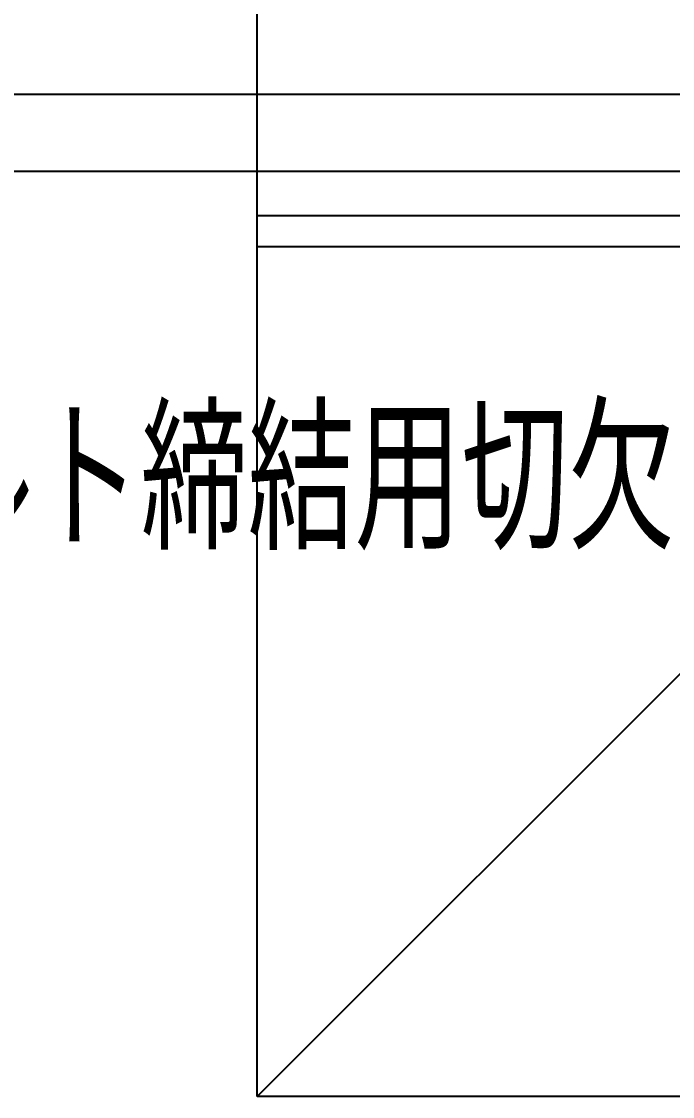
# Model space of a CAD drawing. Extents: x -668440 to 1010955, y -1678500 to 210463.
# Drawn here: x -309731 to -305510, y -903079 to -896108 of the extents above; entities that cross this region are included whole.
import ezdxf
from ezdxf.enums import TextEntityAlignment as Align

# ---------------------------------------------------------------- set-up
doc = ezdxf.new("R2010")
doc.units = 0
doc.header["$MEASUREMENT"] = 0
doc.layers.get('0').update_dxf_attribs({"color": 3, "linetype": 'CONTINUOUS'})
doc.layers.add('00_ADDL', color=253, linetype='CONTINUOUS', plot=False)
doc.layers.add('_1-B_TXT1', color=3, linetype='CONTINUOUS')
doc.layers.add('_5-6_GS-M', color=6, linetype='CONTINUOUS')
doc.styles.add('S030', font='simplex.shx', dxfattribs={"width": 0.8, "bigfont": 'extfont2.shx'})

# ---------------------------------------------------------------- blocks, each defined once
blk = doc.blocks.new('剛接合部C1Y')
at = {"layer": '00_ADDL'}
for p, q in [((-196090.09265, -393132.59222), (-197890.09265, -394932.59222)), ((-198920.09265, -394282.59222), (-196038.01678, -394282.59222)), ((-198920.09265, -394332.59222), (-196038.01678, -394332.59222))]:
    blk.add_line(p, q, dxfattribs=at)
blk.add_lwpolyline([(-197890.09265, -394932.59222), (-197890.09265, -393132.59222), (-196090.09265, -393132.59222), (-196090.09265, -394932.59222)], close=True, dxfattribs=at)
at = {"layer": '_5-6_GS-M'}
for p, q in [((-197260.13404, -394361.59222), (-197890.09265, -394361.59222)), ((-197260.13404, -394381.59222), (-197890.09265, -394381.59222))]:
    blk.add_line(p, q, dxfattribs=at)
at = {"layer": '_1-B_TXT1', "color": 3, "style": 'S030', "width": 0.7}
blk.add_text('ボルト締結用切欠', height=90, dxfattribs=at).set_placement((-198173.52805, -394532.9985), align=Align.MIDDLE_LEFT)

msp = doc.modelspace()

# ---------------------------------------------------------------- block references
at = {"xscale": 10, "yscale": 10, "zscale": 10}
msp.add_blockref('剛接合部C1Y', (1670698.6842, 3046247.35843, 5600), dxfattribs=at)

doc.saveas('drawing.dxf')
